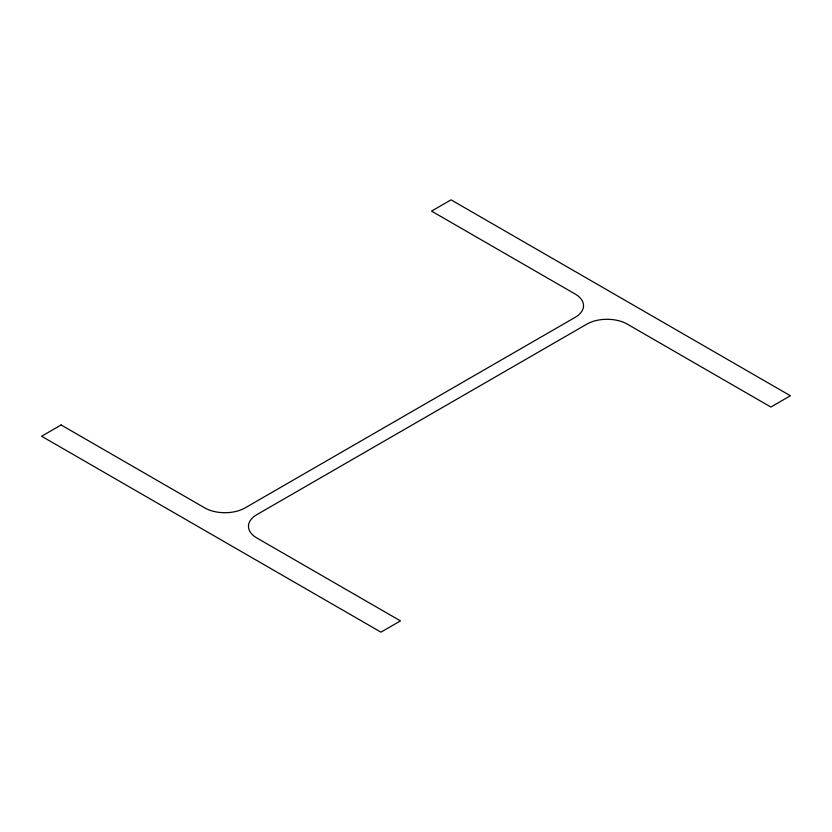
<?xml version="1.0" encoding="UTF-8"?>
<svg xmlns="http://www.w3.org/2000/svg" width="832" height="832" viewBox="0 0 832 832"><rect width="100%" height="100%" fill="white"/><g stroke="black" fill="none" stroke-linecap="round" stroke-linejoin="round"><path stroke-width="1.25" d="M61.121 424.965L41.6 436.238L380.942 632.154L400.462 620.89L256.849 537.971A28.569 16.494 0 0 1 256.849 514.644L586.862 324.116A28.569 16.494 0 0 1 627.266 324.116L770.879 407.035L790.4 395.762L451.058 199.846L431.538 211.11L575.151 294.029A28.569 16.494 0 0 1 575.151 317.356L245.138 507.884A28.569 16.494 0 0 1 204.734 507.884L61.121 424.965"/></g></svg>
